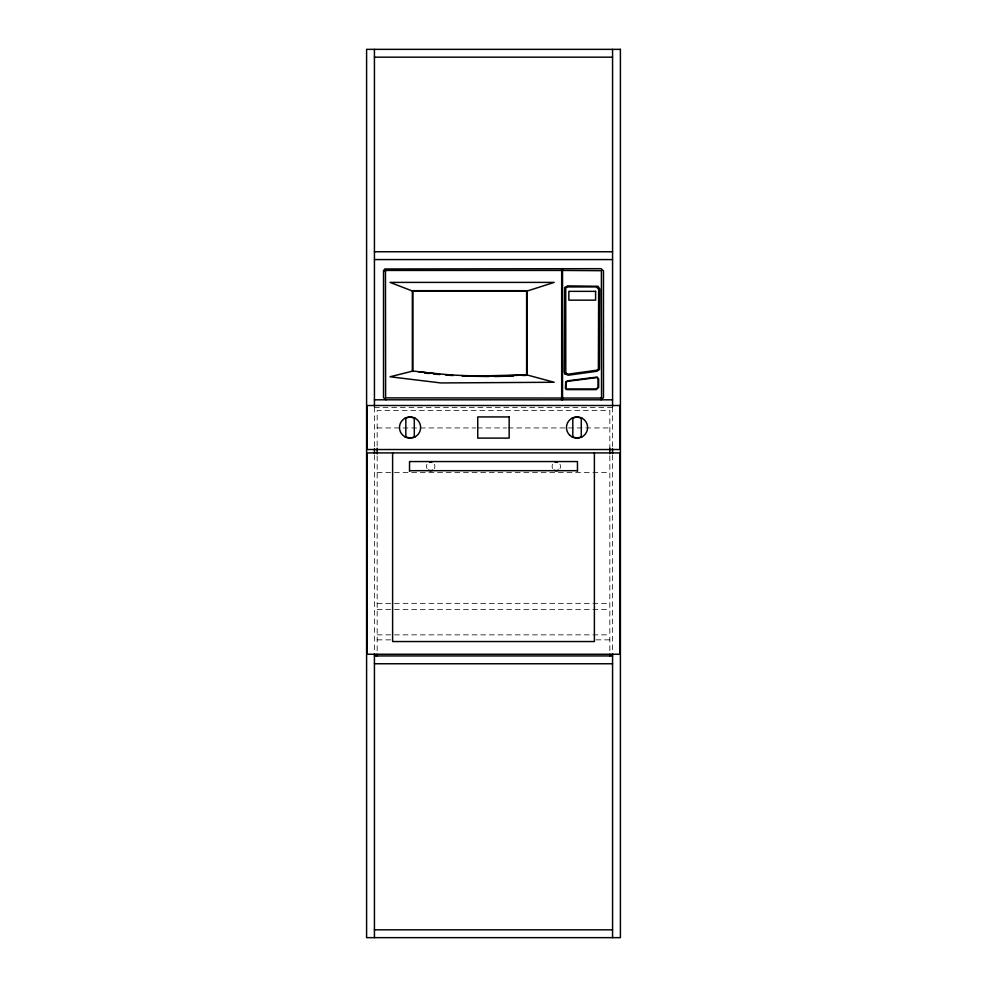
<?xml version="1.0" encoding="UTF-8"?>
<svg xmlns="http://www.w3.org/2000/svg" width="987" height="987" viewBox="0 0 987 987"><rect width="100%" height="100%" fill="white"/><g stroke="black" fill="none" stroke-linecap="round" stroke-linejoin="round"><path stroke-width="0.74" stroke-dasharray="4.93 3.7" d="M374.431 407.631L612.569 407.631M377.17 427.939L475.783 427.939M477.326 427.939L506.59 427.939M508.132 427.939L609.83 427.939M377.17 472.637L609.83 472.637M377.17 603.353L609.83 603.353M377.17 609.472L609.83 609.472M377.17 634.851L609.83 634.851M377.17 639.86L391.037 639.86M595.963 639.86L609.83 639.86M612.569 407.137L612.569 447.234M612.569 454.945L612.569 652.345M609.83 449.529L609.83 410.592L377.17 410.592L377.17 446.593M609.83 455.871L609.83 653.012M377.17 455.871L377.17 653.012M374.431 407.137L374.431 447.234M374.431 454.945L374.431 652.345M434.342 464.334A4.232 4.232 0 0 1 434.342 468.566M427.026 468.566A4.232 4.232 0 0 1 427.026 464.334M559.974 464.334A4.232 4.232 0 0 1 559.974 468.566M552.658 468.566A4.232 4.232 0 0 1 552.658 464.334"/><path stroke-width="1.48" d="M561.677 270.438L386.201 270.438L385.461 271.117L385.621 397.897L561.677 398.045M562.528 398.045L600.787 398.045L601.539 397.366L601.404 270.685L562.528 270.438M564.786 373.777L568.216 375.233L596.901 371.26L599.454 369.545L599.812 288.994L598.036 286.279L567.685 285.872L564.687 287.488L564.243 372.136L564.786 373.777L565.798 373.185L568.216 374.159L596.58 370.224L598.381 369.052L598.653 289.129L596.222 286.933L567.846 286.933L565.736 288.031L565.798 373.185M415.354 436.686L410.061 438.092L404.769 436.686A10.573 10.573 0 0 1 404.769 418.365L410.061 416.946L415.354 418.365M571.757 418.365L577.037 416.946L582.33 418.365M582.33 436.686L577.037 438.092L571.757 436.686M600.787 398.045L601.404 397.786M526.614 291.214L554.2 282.393L390.062 282.393L412.924 291.214L526.614 291.214L526.614 374.789A592.792 592.792 0 0 1 478.522 375.985L461.83 375.529M433.774 373.505L412.924 371.038L390.062 376.775L440.733 382.944L554.2 382.265L526.614 374.838L478.387 376.01M601.046 399.809L603.476 397.601L603.476 270.882L601.046 268.674L384.733 268.97L383.524 270.882L383.524 397.601L385.954 399.809M386.201 270.438L383.524 270.882L385.621 270.586M513.4 376.01L494.573 376.553M522.592 375.529L527.194 375.294L527.194 290.684L412.332 290.684L412.332 371.482M374.431 57.172L612.569 57.172M374.431 251.759L612.569 251.759M374.431 259.581L612.569 259.581M374.431 399.809L612.569 399.809M409.531 470.688L577.469 470.688M374.431 655.936L612.569 655.936M374.431 663.757L612.569 663.757M374.431 929.828L612.569 929.828M488.738 376.54L462.409 376.059M448.567 374.776L462.434 375.529M453.243 375.541L445.68 375.035M448.715 374.764L418.735 371.877M433.712 374.036L439.696 374.542M424.768 373.049L429.234 373.542M612.569 49.35L612.569 406.323M612.569 448.777L612.569 453.403M612.569 653.887L612.569 937.65M609.83 448.184L609.83 453.798M609.83 654.245L609.83 655.936M594.384 452.91L594.384 641.55L392.616 641.55L392.616 452.91M581.269 417.92L581.269 437.118M577.469 471.354L577.469 461.558L409.531 461.558L409.531 471.354M572.818 417.92L572.818 437.118M562.528 268.674L562.528 399.809M561.677 268.674L561.677 399.809M414.293 417.92L414.293 437.118M412.924 291.214L412.924 371.038M405.83 417.92L405.83 437.118M377.17 448.184L377.17 453.798M377.17 654.245L377.17 655.936M374.431 49.35L374.431 406.323M374.431 448.777L374.431 453.403M374.431 653.887L374.431 937.65M404.769 436.686A10.573 10.573 0 0 0 420.635 427.519A10.573 10.573 0 0 0 404.769 418.365M432.799 470.12A4.232 4.232 0 0 1 428.568 470.12M429.592 462.372A4.232 4.232 0 0 1 431.775 462.372M558.432 470.12A4.232 4.232 0 0 1 554.2 470.12M555.225 462.372A4.232 4.232 0 0 1 557.408 462.372M565.674 381.994L565.415 388.533L566.575 389.594L596.222 389.594L598.653 387.385L598.653 379.057L597.209 377.046L567.476 380.822L565.674 381.994M566.217 382.24L565.995 388.471L566.661 389.063L596.136 389.063L598.06 387.323L598.06 379.144L596.962 377.552L567.636 381.327L566.217 382.24M620.404 49.35L366.596 49.35L366.596 937.65L620.404 937.65L620.404 49.35M595.593 291.35L568.857 291.35L568.857 300.159L595.593 300.159L595.593 291.35M619.762 405.521L367.238 405.521L367.238 449.529L619.762 449.529L619.762 405.521M509.156 416.933L477.745 416.933L477.745 438.105L509.156 438.105L509.156 416.933M619.762 452.91L367.238 452.91L367.238 654.245L619.762 654.245L619.762 452.91M569.561 434.996A10.573 10.573 0 0 0 587.253 430.258A10.573 10.573 0 0 0 574.311 417.304A10.573 10.573 0 0 0 569.561 434.996"/></g></svg>
